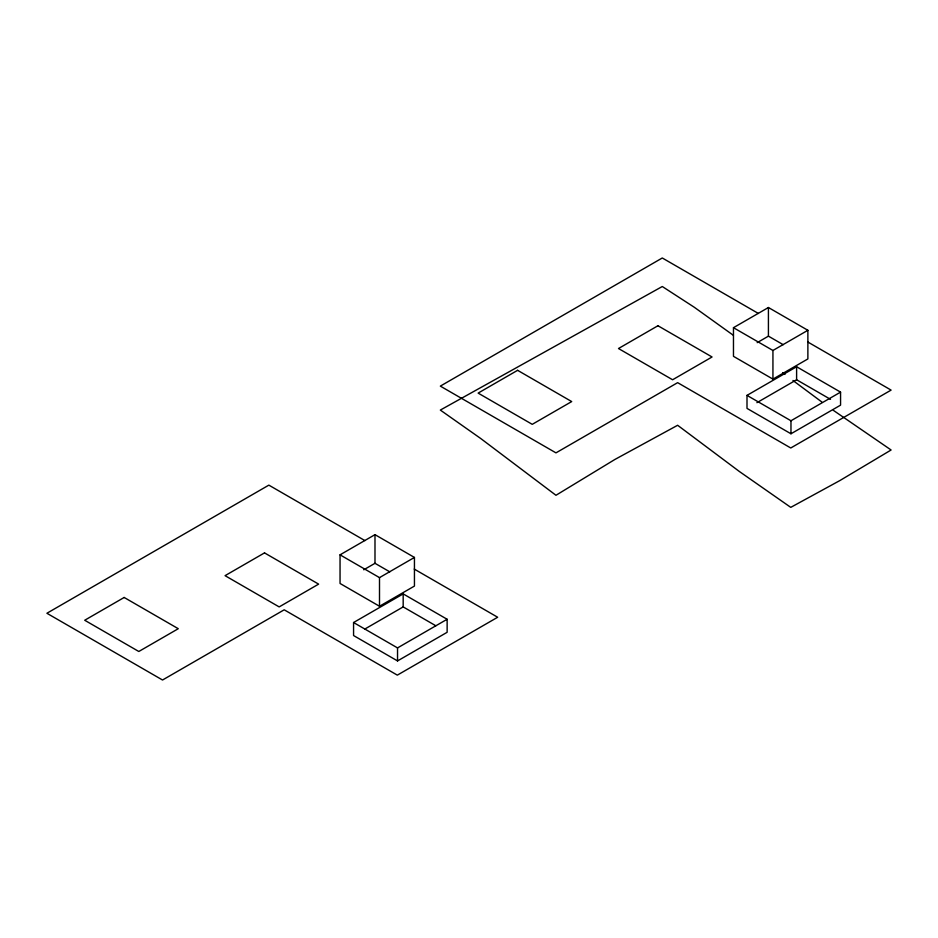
<?xml version="1.0" encoding="UTF-8"?>
<svg xmlns="http://www.w3.org/2000/svg" width="938" height="938" viewBox="0 0 938 938"><rect width="100%" height="100%" fill="white"/><g stroke="black" fill="none" stroke-linecap="round" stroke-linejoin="round"><path stroke-width="1.41" d="M340.048 554.839L374.989 534.66L414.444 557.442L414.444 586.074L379.503 606.253L340.048 583.471L340.048 554.839L379.503 577.62L414.444 557.442M733.469 327.69L768.421 307.512L807.876 330.293L807.876 358.937L772.935 379.116L733.469 356.334L733.469 327.69L772.935 350.472L807.876 330.293M363.756 569.788L374.989 563.304L389.786 571.84M757.189 342.64L768.421 336.156L783.218 344.692M353.567 622.527L403.176 593.895L447.133 619.268L447.133 632.294L397.536 660.927L353.567 635.542L353.567 622.527L397.536 647.912L447.133 619.268M747 395.379L796.608 366.746L840.565 392.131L840.565 405.146L790.969 433.778L747 408.393L747 395.379L790.969 420.763L840.565 392.131M364.73 629.105L403.176 606.909L435.83 625.763M756.919 402.672L796.608 379.761L830.517 399.342M758.361 313.456L662.287 257.985L440.332 386.116L555.964 452.866L677.635 382.657L790.757 447.989L891.1 390.102L807.665 341.924M364.929 540.605L268.854 485.134L46.9 613.264L162.532 680.015L284.202 609.806L397.325 675.137L497.668 617.251L414.233 569.073M833.343 410.34L891.1 449.994L840.002 480.491L790.757 507.364L739.39 471.509L677.635 425.277L614.953 459.432L555.964 495.276L480.666 438.468L440.332 410.07L662.287 286.512L694.155 307.172L733.387 335.323M821.829 401.98L792.95 380.488M782.702 372.703L784.965 374.426M796.608 366.746L796.608 379.761M790.969 420.763L790.969 433.778M772.935 350.472L772.935 379.116M768.421 307.512L768.421 336.156M403.176 593.895L403.176 606.909M397.536 647.912L397.536 660.927M379.503 577.62L379.503 606.253M374.989 534.66L374.989 563.304M124.168 597.471L84.701 620.253L138.812 651.488L178.279 628.706L124.168 597.471M517.6 370.322L478.134 393.104L532.245 424.339L571.711 401.57L517.6 370.322M264.516 552.892L225.061 575.662L279.172 606.909L318.627 584.128L264.516 552.892M657.948 325.744L618.494 348.526L672.605 379.761L712.059 356.979L657.948 325.744"/></g></svg>
